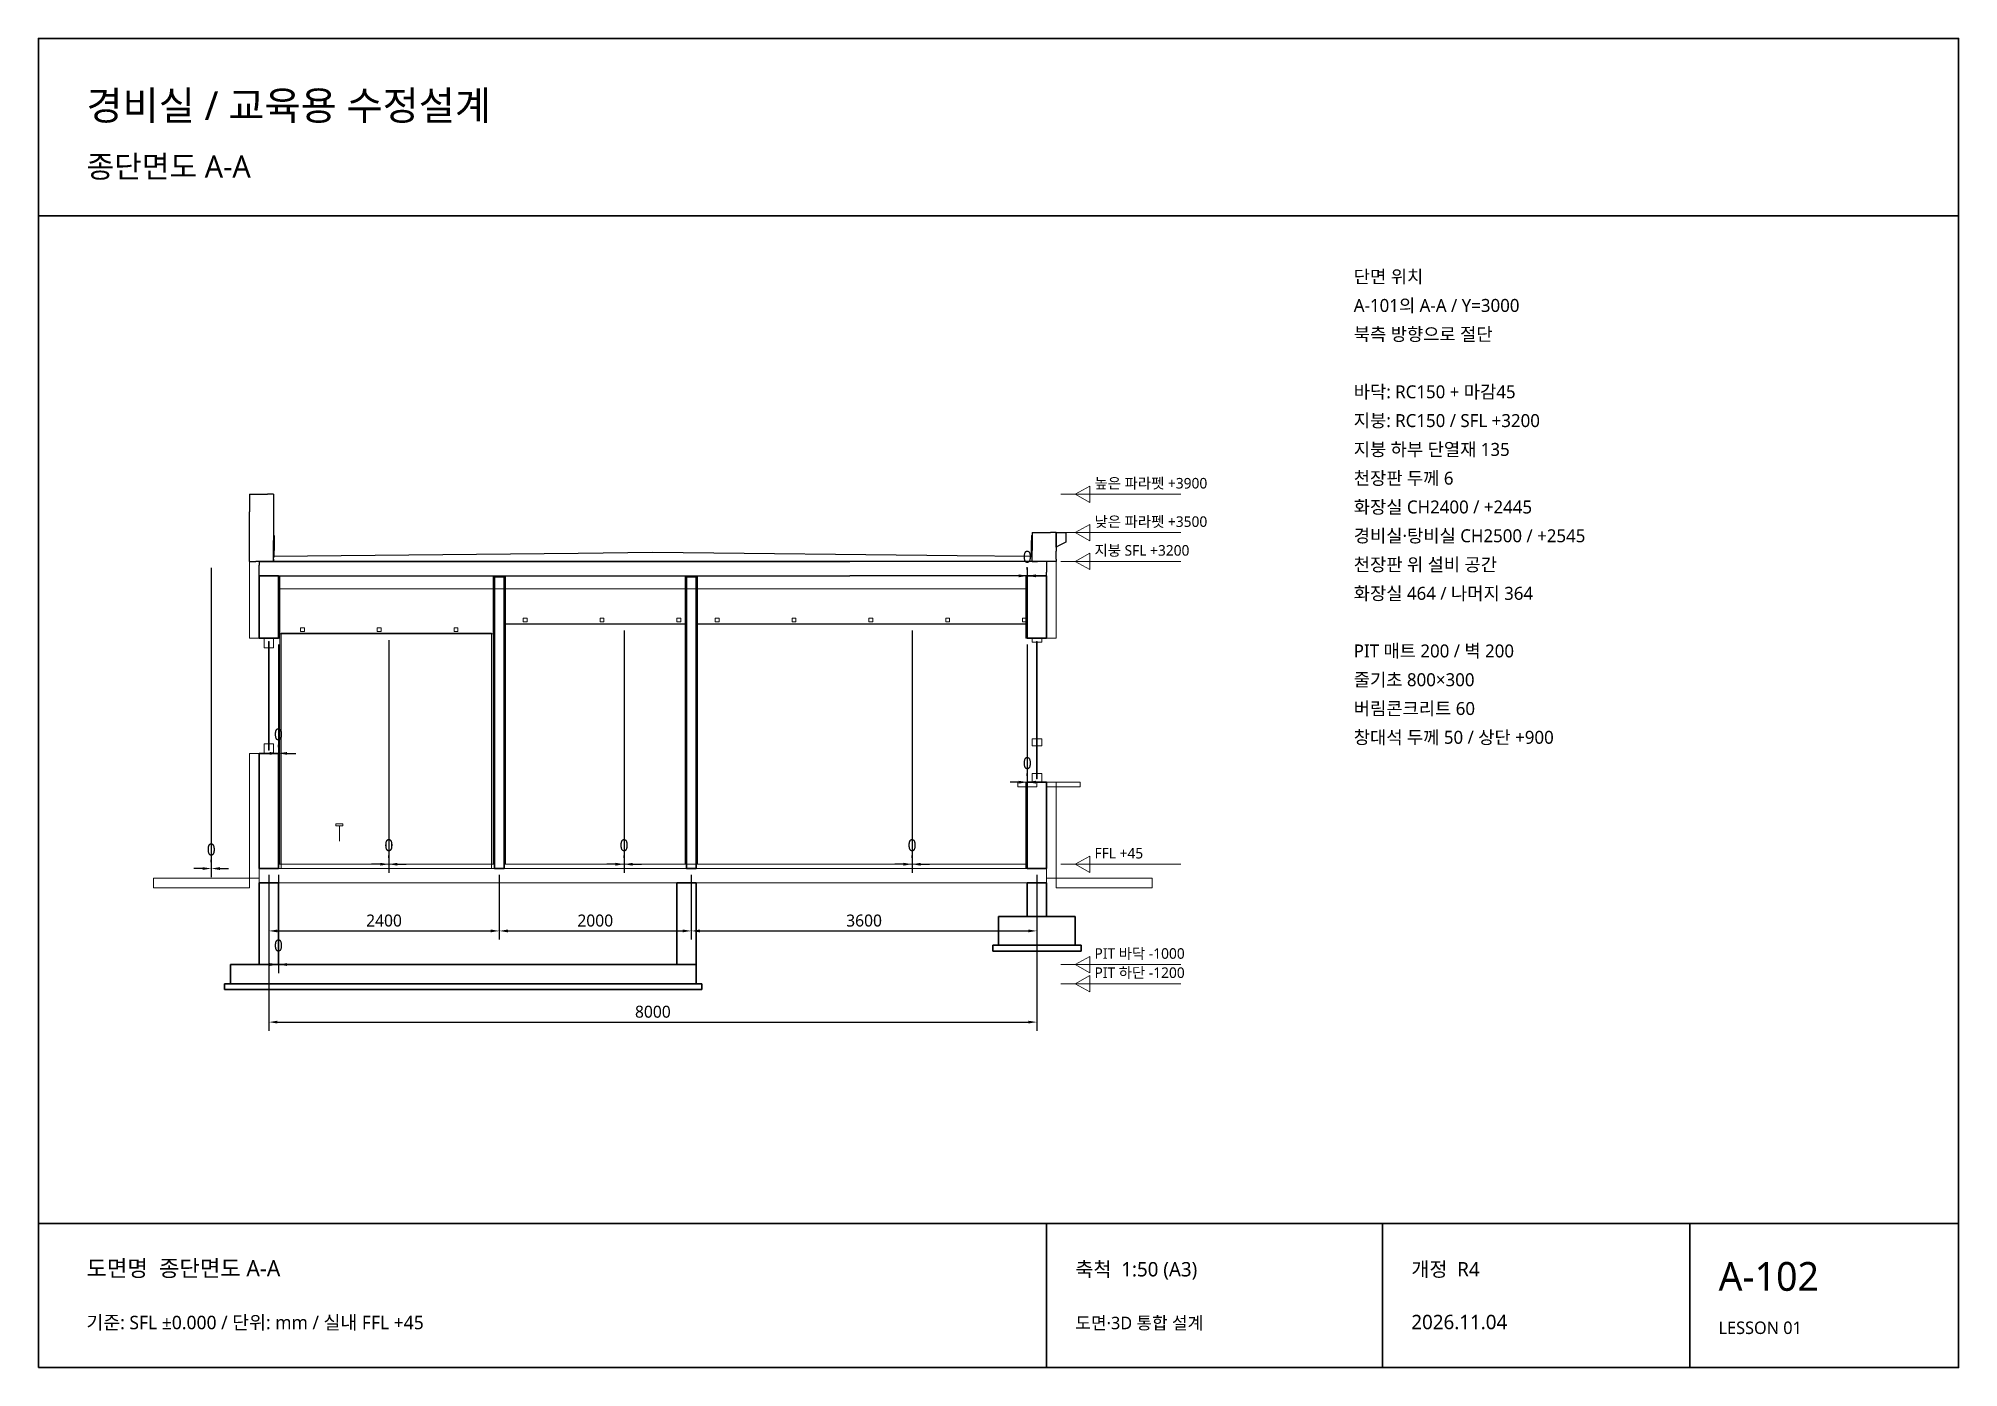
# Model space of a CAD drawing. Header units: millimetres. Extents: x 500 to 20500, y 500 to 14350.
import ezdxf

# ---------------------------------------------------------------- set-up
doc = ezdxf.new("R2010")
doc.units = ezdxf.units.MM
for name, color, linetype, lineweight in [('A-CEILING', 8, 'Continuous', 18), ('A-FINISH', 8, 'Continuous', 13), ('A-FOUNDATION', 7, 'Continuous', 35), ('A-FRAME', 4, 'Continuous', 18), ('A-FURN', 3, 'Continuous', 13), ('A-ROOF', 7, 'Continuous', 25), ('A-WALL', 7, 'Continuous', 35), ('BORDER', 7, 'Continuous', 35), ('DIM', 8, 'Continuous', 13), ('TEXT', 7, 'Continuous', 18)]:
    doc.layers.add(name, color=color, linetype=linetype, lineweight=lineweight)
doc.styles.add('KOREAN', font='malgun.ttf')
doc.dimstyles.get("Standard").update_dxf_attribs({"dimtxt": 2.5, "dimasz": 2.5, "dimexe": 1.25, "dimexo": 0.625, "dimtad": 1, "dimcen": 2.5, "dimazin": 3, "dimtfac": 1, "dimtmove": 0, "dimatfit": 3})

msp = doc.modelspace()

# ---------------------------------------------------------------- linework, layer by layer
at = {"layer": 'A-CEILING'}
for p, q in [((3230, 8209), (3252.793, 8209)), ((3230, 8209), (3230, 8191.793)), ((3270, 8209), (3252.793, 8209)), ((3270, 8209), (3270, 8186.207)), ((4030, 8209), (4052.793, 8209)), ((4030, 8209), (4030, 8191.793)), ((4070, 8209), (4052.793, 8209)), ((4070, 8209), (4070, 8186.207)), ((4830, 8209), (4852.793, 8209)), ((4830, 8209), (4830, 8191.793)), ((4870, 8209), (4852.793, 8209)), ((4870, 8209), (4870, 8186.207)), ((5350, 8251), (6437.193, 8251)), ((5350, 8251), (5350, 8248.433)), ((5350, 8245), (5350, 8248.433)), ((5350, 8245), (6437.193, 8245)), ((5550, 8309), (5572.888, 8309)), ((5550, 8309), (5550, 8291.888)), ((5550, 8269), (5550, 8291.888)), ((5550, 8269), (5572.888, 8269)), ((5590, 8309), (5572.888, 8309)), ((5590, 8269), (5572.888, 8269)), ((5590, 8309), (5590, 8286.112)), ((5590, 8269), (5590, 8286.112)), ((6350, 8309), (6372.888, 8309)), ((6350, 8309), (6350, 8291.888)), ((6350, 8269), (6350, 8291.888)), ((6350, 8269), (6372.888, 8269)), ((6390, 8309), (6372.888, 8309)), ((6390, 8269), (6372.888, 8269)), ((6390, 8309), (6390, 8286.112)), ((6390, 8269), (6390, 8286.112)), ((7250, 8251), (6437.193, 8251)), ((7250, 8245), (6437.193, 8245)), ((7150, 8309), (7172.888, 8309)), ((7150, 8309), (7150, 8291.888)), ((7150, 8269), (7150, 8291.888)), ((7150, 8269), (7172.888, 8269)), ((7190, 8309), (7172.888, 8309)), ((7190, 8269), (7172.888, 8269)), ((7190, 8309), (7190, 8286.112)), ((7190, 8269), (7190, 8286.112)), ((7250, 8251), (7250, 8247.567)), ((7250, 8245), (7250, 8247.567)), ((7350, 8251), (10029.685, 8251)), ((7350, 8251), (7350, 8249.681)), ((7350, 8245), (7350, 8249.681)), ((7350, 8245), (10029.685, 8245)), ((7550, 8309), (7581.204, 8309)), ((7550, 8309), (7550, 8300.204)), ((7550, 8269), (7550, 8300.204)), ((7550, 8269), (7581.204, 8269)), ((7590, 8309), (7581.204, 8309)), ((7590, 8269), (7581.204, 8269)), ((7590, 8309), (7590, 8277.796)), ((7590, 8269), (7590, 8277.796)), ((8350, 8309), (8381.205, 8309)), ((8350, 8309), (8350, 8300.204)), ((8350, 8269), (8350, 8300.204)), ((8350, 8269), (8381.205, 8269)), ((8390, 8309), (8381.205, 8309)), ((8390, 8269), (8381.205, 8269)), ((8390, 8309), (8390, 8277.796)), ((8390, 8269), (8390, 8277.796)), ((9150, 8309), (9181.204, 8309)), ((9150, 8309), (9150, 8300.204)), ((9150, 8269), (9150, 8300.204)), ((9150, 8269), (9181.204, 8269)), ((9190, 8309), (9181.204, 8309)), ((9190, 8269), (9181.204, 8269)), ((9190, 8309), (9190, 8277.796)), ((9190, 8269), (9190, 8277.796)), ((9950, 8309), (9981.205, 8309)), ((9950, 8309), (9950, 8300.204)), ((9950, 8269), (9950, 8300.204)), ((9950, 8269), (9981.205, 8269)), ((9990, 8309), (9981.205, 8309)), ((9990, 8269), (9981.205, 8269)), ((9990, 8309), (9990, 8277.796)), ((9990, 8269), (9990, 8277.796)), ((10785, 8251), (10029.685, 8251)), ((10785, 8245), (10029.685, 8245)), ((10750, 8309), (10781.204, 8309)), ((10750, 8309), (10750, 8300.204)), ((10750, 8269), (10750, 8300.204)), ((10750, 8269), (10781.204, 8269)), ((10790, 8309), (10781.204, 8309)), ((10790, 8269), (10781.204, 8269)), ((10785, 8251), (10785, 8246.319)), ((10785, 8245), (10785, 8246.319)), ((10790, 8309), (10790, 8277.796)), ((10790, 8269), (10790, 8277.796)), ((3030, 8151), (4277.933, 8151)), ((3030, 8151), (3030, 8148.419)), ((3030, 8145), (3030, 8148.419)), ((3030, 8145), (4277.933, 8145)), ((3230, 8169), (3230, 8191.793)), ((3230, 8169), (3252.793, 8169)), ((3270, 8169), (3252.793, 8169)), ((3270, 8169), (3270, 8186.207)), ((4030, 8169), (4030, 8191.793)), ((4030, 8169), (4052.793, 8169)), ((4070, 8169), (4052.793, 8169)), ((4070, 8169), (4070, 8186.207)), ((5220, 8151), (4277.933, 8151)), ((5220, 8145), (4277.933, 8145)), ((4830, 8169), (4830, 8191.793)), ((4830, 8169), (4852.793, 8169)), ((4870, 8169), (4852.793, 8169)), ((4870, 8169), (4870, 8186.207)), ((5220, 8151), (5220, 8147.581)), ((5220, 8145), (5220, 8147.581))]:
    msp.add_line(p, q, dxfattribs=at)
at = {"layer": 'A-FINISH'}
for p, q in [((2700, 8900), (2727.778, 8900)), ((2700, 8900), (2700, 8322.222)), ((2800, 8900), (2727.778, 8900)), ((2800, 8900), (2800, 8677.778)), ((11000, 8900), (11091.667, 8900)), ((11000, 8900), (11000, 8833.333)), ((11000, 8100), (11000, 8833.333)), ((11100, 8900), (11091.667, 8900)), ((11100, 8900), (11100, 8166.667)), ((2800, 8100), (2800, 8677.778)), ((3000, 8750), (9066.667, 8750)), ((3000, 8750), (3000, 8720)), ((3000, 8750), (3004.167, 8750)), ((3000, 8750), (3000, 8280.556)), ((3000, 8615), (3000, 8720)), ((3000, 8615), (9066.667, 8615)), ((3015, 8750), (3004.167, 8750)), ((3015, 8750), (3015, 8569.444)), ((5235, 8740), (5246.505, 8740)), ((5235, 8740), (5235, 6442.864)), ((5250, 8740), (5246.505, 8740)), ((5250, 8740), (5250, 8042.136)), ((5350, 8740), (5361.505, 8740)), ((5350, 8740), (5350, 6442.864)), ((5365, 8740), (5361.505, 8740)), ((5365, 8740), (5365, 8042.136)), ((7235, 8740), (7246.909, 8740)), ((7235, 8740), (7235, 6362.06)), ((7250, 8740), (7246.909, 8740)), ((7250, 8740), (7250, 8122.94)), ((7350, 8740), (7361.91, 8740)), ((7350, 8740), (7350, 6362.06)), ((7365, 8740), (7361.91, 8740)), ((7365, 8740), (7365, 8122.94)), ((10800, 8750), (9066.667, 8750)), ((10800, 8615), (9066.667, 8615)), ((10785, 8750), (10798.75, 8750)), ((10785, 8750), (10785, 8695.833)), ((10785, 8100), (10785, 8695.833)), ((10800, 8750), (10798.75, 8750)), ((10800, 8750), (10800, 8645)), ((10800, 8750), (10800, 8154.167)), ((10800, 8615), (10800, 8645)), ((3015, 8100), (3015, 8569.444)), ((2700, 8100), (2700, 8322.222)), ((3000, 8100), (3000, 8280.556)), ((2700, 8100), (2727.778, 8100)), ((2800, 8100), (2727.778, 8100)), ((3000, 8100), (3004.167, 8100)), ((3015, 8100), (3004.167, 8100)), ((3015, 8145), (3023.547, 8145)), ((3015, 8145), (3015, 7112.598)), ((3030, 8145), (3023.547, 8145)), ((3030, 8145), (3030, 6777.402)), ((5220, 8145), (5226.429, 8145)), ((5220, 8145), (5220, 6259.286)), ((5250, 8145), (5226.429, 8145)), ((5250, 8145), (5250, 7630.714)), ((5250, 5745), (5250, 8042.136)), ((5365, 5745), (5365, 8042.136)), ((7250, 5745), (7250, 8122.94)), ((7365, 5745), (7365, 8122.94)), ((10785, 8100), (10798.75, 8100)), ((10800, 8100), (10798.75, 8100)), ((10800, 8100), (10800, 8154.167)), ((11000, 8100), (11091.667, 8100)), ((11100, 8100), (11091.667, 8100)), ((11100, 8100), (11100, 8166.667)), ((5250, 5745), (5250, 7630.714)), ((3015, 5745), (3015, 7112.598)), ((2700, 6900), (2727.778, 6900)), ((2700, 6900), (2700, 5961.111)), ((2800, 6900), (2727.778, 6900)), ((2800, 6900), (2800, 6538.889)), ((3000, 6900), (3004.167, 6900)), ((3000, 6900), (3000, 6065.833)), ((3015, 6900), (3004.167, 6900)), ((3015, 6900), (3015, 6579.167)), ((3030, 5745), (3030, 6777.402)), ((10700, 6600), (10883.334, 6600)), ((10700, 6600), (10700, 6595.833)), ((10785, 6600), (10798.75, 6600)), ((10785, 6600), (10785, 6528.75)), ((10800, 6600), (10798.75, 6600)), ((10800, 6600), (10800, 5816.25)), ((10900, 6600), (10883.334, 6600)), ((10900, 6600), (10900, 6554.167)), ((11000, 6600), (11091.667, 6600)), ((11000, 6600), (11000, 6516.667)), ((11000, 6600), (11320.833, 6600)), ((11000, 6600), (11000, 6595.833)), ((11100, 6600), (11091.667, 6600)), ((11100, 6600), (11100, 5683.333)), ((11350, 6600), (11320.833, 6600)), ((11350, 6600), (11350, 6554.167)), ((2800, 5600), (2800, 6538.889)), ((3015, 5745), (3015, 6579.167)), ((5235, 5745), (5235, 6442.864)), ((5350, 5745), (5350, 6442.864)), ((10700, 6550), (10700, 6595.833)), ((10700, 6550), (10883.334, 6550)), ((10785, 5745), (10785, 6528.75)), ((10900, 6550), (10883.334, 6550)), ((10900, 6550), (10900, 6554.167)), ((11000, 6550), (11000, 6595.833)), ((11000, 6550), (11320.833, 6550)), ((11000, 5600), (11000, 6516.667)), ((11350, 6550), (11320.833, 6550)), ((11350, 6550), (11350, 6554.167)), ((5220, 5745), (5220, 6259.286)), ((7235, 5745), (7235, 6362.06)), ((7350, 5745), (7350, 6362.06)), ((3000, 5745), (3000, 6065.833)), ((2700, 5600), (2700, 5961.111)), ((10800, 5745), (10800, 5816.25)), ((1700, 5600), (2488.462, 5600)), ((1700, 5600), (1700, 5566.129)), ((2700, 5600), (2488.462, 5600)), ((2700, 5600), (2727.778, 5600)), ((2700, 5600), (2700, 5526.19)), ((2800, 5600), (2727.778, 5600)), ((2800, 5700), (2961.972, 5700)), ((2800, 5700), (2800, 5662.5)), ((2800, 5550), (2800, 5662.5)), ((2961.972, 5700), (5387.324, 5700)), ((3000, 5745), (3004.167, 5745)), ((3015, 5745), (3004.167, 5745)), ((3015, 5745), (3023.547, 5745)), ((3030, 5745), (3023.547, 5745)), ((3030, 5745), (3418.235, 5745)), ((3030, 5745), (3030, 5715.882)), ((3030, 5700), (3030, 5715.882)), ((3030, 5700), (3418.235, 5700)), ((3972.067, 5745), (3418.235, 5745)), ((3972.067, 5700), (3418.235, 5700)), ((5220, 5745), (3972.067, 5745)), ((5220, 5700), (3972.067, 5700)), ((5220, 5745), (5220, 5719.358)), ((5220, 5745), (5226.429, 5745)), ((5220, 5700), (5220, 5719.358)), ((5250, 5745), (5226.429, 5745)), ((5235, 5745), (5246.505, 5745)), ((5250, 5745), (5246.505, 5745)), ((5350, 5745), (8459.945, 5745)), ((5350, 5745), (5350, 5725.749)), ((5350, 5745), (5361.505, 5745)), ((5350, 5700), (5350, 5725.749)), ((5350, 5700), (8459.945, 5700)), ((5365, 5745), (5361.505, 5745)), ((5387.324, 5700), (5809.859, 5700)), ((7351.485, 5700), (5809.859, 5700)), ((7235, 5745), (7246.909, 5745)), ((7250, 5745), (7246.909, 5745)), ((7350, 5745), (7361.91, 5745)), ((8950, 5700), (7351.485, 5700)), ((7365, 5745), (7361.91, 5745)), ((9076.471, 5745), (8459.945, 5745)), ((9076.471, 5700), (8459.945, 5700)), ((11000, 5700), (8950, 5700)), ((10785, 5745), (9076.471, 5745)), ((10785, 5700), (9076.471, 5700)), ((10785, 5745), (10785, 5709.895)), ((10785, 5745), (10798.75, 5745)), ((10785, 5700), (10785, 5709.895)), ((10800, 5745), (10798.75, 5745)), ((11000, 5700), (11000, 5587.5)), ((11000, 5600), (11091.667, 5600)), ((11100, 5600), (11091.667, 5600)), ((11100, 5600), (11100, 5683.333)), ((11100, 5600), (11311.539, 5600)), ((11100, 5600), (11100, 5573.81)), ((11311.539, 5600), (12100, 5600)), ((12100, 5600), (12100, 5533.871)), ((1700, 5500), (1700, 5566.129)), ((2488.462, 5500), (1700, 5500)), ((2700, 5500), (2488.462, 5500)), ((2700, 5500), (2700, 5526.19)), ((2800, 5550), (2961.972, 5550)), ((2961.972, 5550), (5387.324, 5550)), ((5387.324, 5550), (5809.859, 5550)), ((7351.485, 5550), (5809.859, 5550)), ((8950, 5550), (7351.485, 5550)), ((11000, 5550), (8950, 5550)), ((11000, 5550), (11000, 5587.5)), ((11100, 5500), (11100, 5573.81)), ((11100, 5500), (11311.539, 5500)), ((12100, 5500), (11311.539, 5500)), ((12100, 5500), (12100, 5533.871))]:
    msp.add_line(p, q, dxfattribs=at)
at = {"layer": 'A-FOUNDATION'}
for p, q in [((2800, 5550), (2911.111, 5550)), ((2800, 5550), (2800, 5172.222)), ((3000, 5550), (2911.111, 5550)), ((3000, 5550), (3000, 5077.778)), ((7150, 5550), (7261.111, 5550)), ((7150, 5550), (7150, 5172.222)), ((7350, 5550), (7261.111, 5550)), ((7350, 5550), (7350, 5077.778)), ((10800, 5550), (10947.368, 5550)), ((10800, 5550), (10800, 5457.895)), ((10800, 5200), (10800, 5457.895)), ((11000, 5550), (10947.368, 5550)), ((11000, 5550), (11000, 5292.105)), ((10500, 5200), (11026.316, 5200)), ((10500, 5200), (10500, 5097.368)), ((10800, 5200), (10947.368, 5200)), ((11000, 5200), (10947.368, 5200)), ((11000, 5200), (11000, 5292.105)), ((11300, 5200), (11026.316, 5200)), ((11300, 5200), (11300, 5002.632)), ((2800, 4700), (2800, 5172.222)), ((3000, 4700), (3000, 5077.778)), ((7150, 4700), (7150, 5172.222)), ((7350, 4700), (7350, 5077.778)), ((10500, 4900), (10500, 5097.368)), ((11300, 4900), (11300, 5002.632)), ((10440, 4900), (11040.817, 4900)), ((10440, 4900), (10440, 4879.184)), ((10440, 4840), (10440, 4879.184)), ((10440, 4840), (11040.817, 4840)), ((10500, 4900), (11026.316, 4900)), ((11300, 4900), (11026.316, 4900)), ((11360, 4900), (11040.817, 4900)), ((11360, 4840), (11040.817, 4840)), ((11360, 4900), (11360, 4860.816)), ((11360, 4840), (11360, 4860.816)), ((2500, 4700), (4877.451, 4700)), ((2500, 4700), (2500, 4598.039)), ((2800, 4700), (2911.111, 4700)), ((3000, 4700), (2911.111, 4700)), ((7350, 4700), (4877.451, 4700)), ((7150, 4700), (7261.111, 4700)), ((7350, 4700), (7261.111, 4700)), ((7350, 4700), (7350, 4601.961)), ((7350, 4500), (7350, 4601.961)), ((2440, 4500), (4878.464, 4500)), ((2440, 4500), (2440, 4469.438)), ((2440, 4440), (2440, 4469.438)), ((2440, 4440), (4878.464, 4440)), ((2500, 4500), (2500, 4598.039)), ((2500, 4500), (4877.451, 4500)), ((7350, 4500), (4877.451, 4500)), ((7410, 4500), (4878.464, 4500)), ((7410, 4440), (4878.464, 4440)), ((7410, 4500), (7410, 4470.562)), ((7410, 4440), (7410, 4470.562))]:
    msp.add_line(p, q, dxfattribs=at)
at = {"layer": 'A-FRAME'}
for p, q in [((2850, 8100), (2850, 8018.75)), ((2850, 8100), (2877.778, 8100)), ((2850, 8000), (2850, 8018.75)), ((2850, 8000), (2903.846, 8000)), ((2950, 8100), (2877.778, 8100)), ((2897, 8065), (2898.554, 8065)), ((2897, 8065), (2897, 7227.711)), ((2903, 8065), (2898.554, 8065)), ((2903, 8065), (2903, 7772.289)), ((2950, 8000), (2903.846, 8000)), ((2950, 8100), (2950, 8018.75)), ((2950, 8018.75), (2950, 8000)), ((10850, 8100), (10850, 8096.61)), ((10850, 8100), (10941.666, 8100)), ((10850, 8096.61), (10850, 8093.442)), ((10850, 8093.442), (10850, 8093.22)), ((10850, 8060), (10850, 8093.22)), ((10850, 8060), (10864.036, 8060)), ((10950, 8060), (10864.036, 8060)), ((10897, 8065), (10902.575, 8065)), ((10897, 8065), (10897, 7963.734)), ((10903, 8065), (10902.575, 8065)), ((10903, 8065), (10903, 6736.266)), ((10950, 8100), (10941.666, 8100)), ((10950, 8100), (10950, 8096.61)), ((10950, 8096.61), (10950, 8093.442)), ((10950, 8093.442), (10950, 8093.22)), ((10950, 8093.22), (10950, 8060)), ((10897, 6635), (10897, 7963.734)), ((2903, 6935), (2903, 7772.289)), ((2897, 6935), (2897, 7227.711)), ((2850, 7000), (2850, 6931.25)), ((2850, 7000), (2896.154, 7000)), ((2950, 7000), (2896.154, 7000)), ((2950, 7000), (2950, 6931.25)), ((10850, 7050), (10850, 7045.088)), ((10850, 7050), (10935.963, 7050)), ((10850, 7045.088), (10850, 7043.672)), ((10850, 7043.672), (10850, 7043.526)), ((10850, 7043.526), (10850, 7040.819)), ((10850, 7040.819), (10850, 7039.817)), ((10850, 7039.817), (10850, 7031.012)), ((10850, 7031.012), (10850, 7029.631)), ((10850, 6980), (10850, 7029.631)), ((10950, 7050), (10935.963, 7050)), ((10950, 7050), (10950, 7045.088)), ((10950, 7045.088), (10950, 7043.672)), ((10950, 7043.672), (10950, 7043.526)), ((10950, 7043.526), (10950, 7040.819)), ((10950, 7040.819), (10950, 7039.817)), ((10950, 7039.817), (10950, 7031.012)), ((10950, 7031.012), (10950, 7029.631)), ((10950, 6980), (10950, 7029.631)), ((2850, 6900), (2850, 6931.25)), ((2850, 6900), (2922.222, 6900)), ((2897, 6935), (2898.554, 6935)), ((2903, 6935), (2898.554, 6935)), ((2950, 6900), (2922.222, 6900)), ((2950, 6931.25), (2950, 6900)), ((10850, 6980), (10873.566, 6980)), ((10950, 6980), (10873.566, 6980)), ((10850, 6690), (10850, 6685.338)), ((10850, 6690), (10926.434, 6690)), ((10850, 6600), (10850, 6685.338)), ((10850, 6600), (10858.333, 6600)), ((10950, 6600), (10858.333, 6600)), ((10897, 6635), (10902.575, 6635)), ((10903, 6635), (10902.575, 6635)), ((10903, 6635), (10903, 6736.266)), ((10950, 6690), (10926.434, 6690)), ((10950, 6690), (10950, 6685.338)), ((10950, 6685.338), (10950, 6600))]:
    msp.add_line(p, q, dxfattribs=at)
at = {"layer": 'A-FURN'}
for p, q in [((3599.591, 6165), (3608.608, 6165)), ((3599.591, 6165), (3599.591, 6151.579)), ((3599.591, 6145), (3599.591, 6151.579)), ((3599.591, 6145), (3608.608, 6145)), ((3608.608, 6165), (3622.032, 6165)), ((3608.608, 6145), (3622.032, 6145)), ((3622.032, 6165), (3647.968, 6165)), ((3647.968, 6145), (3622.032, 6145)), ((3635, 5985), (3635, 6145)), ((3661.392, 6165), (3647.968, 6165)), ((3661.392, 6145), (3647.968, 6145)), ((3670.409, 6165), (3661.392, 6165)), ((3670.409, 6145), (3661.392, 6145)), ((3670.409, 6165), (3670.409, 6158.421)), ((3670.409, 6145), (3670.409, 6158.421))]:
    msp.add_line(p, q, dxfattribs=at)
at = {"layer": 'A-ROOF'}
for p, q in [((2700, 9600), (2700, 9416.667)), ((2700, 9600), (2884.524, 9600)), ((2950, 9600), (2884.524, 9600)), ((2950, 9600), (2950, 9416.667)), ((2700, 9007.467), (2700, 9416.667)), ((2950, 9416.667), (2950, 9007.467)), ((10850, 9200), (10850, 9131.081)), ((10850, 9200), (11042.568, 9200)), ((11100, 9200), (11042.568, 9200)), ((11100, 9200), (11100, 9131.081)), ((11100, 9200), (11173.809, 9200)), ((11100, 9160.714), (11100, 9200)), ((11173.809, 9200), (11200, 9200)), ((11200, 9200), (11200, 9126.191)), ((2700, 8924.8), (2700, 9007.467)), ((2950, 9170), (2950, 9118.311)), ((2950, 9170), (2953.851, 9170)), ((2950, 9014.214), (2950, 9118.311)), ((2950, 8945), (2950, 9014.214)), ((2950, 8924.8), (2950, 9007.467)), ((2955, 9170), (2953.851, 9170)), ((2955, 9170), (2955, 9118.311)), ((2955, 9118.311), (2955, 9014.214)), ((2955, 8945), (2955, 9014.214)), ((10845, 9170), (10845, 9118.311)), ((10845, 9170), (10848.852, 9170)), ((10845, 9014.214), (10845, 9118.311)), ((10845, 8945), (10845, 9014.214)), ((10850, 9170), (10848.852, 9170)), ((10850, 9170), (10850, 9118.311)), ((10850, 9005.857), (10850, 9131.081)), ((10850, 9118.311), (10850, 9014.214)), ((10850, 8945), (10850, 9014.214)), ((10850, 8924.429), (10850, 9005.857)), ((11100, 9050), (11100, 9160.714)), ((11100, 9131.081), (11100, 9005.857)), ((11126.191, 9063.095), (11100, 9050)), ((11100, 8924.429), (11100, 9005.857)), ((11200, 9100), (11126.191, 9063.095)), ((11200, 9126.191), (11200, 9100)), ((2700, 8924.8), (2700, 8924.156)), ((2700, 8900), (2700, 8924.156)), ((2700, 8900), (2765.476, 8900)), ((2950, 8900), (2765.476, 8900)), ((2800, 8900), (8950, 8900)), ((2800, 8900), (2800, 8862.5)), ((2800, 8750), (2800, 8862.5)), ((6121.127, 8983.711), (2950, 8952)), ((2950, 8915.873), (2950, 8952)), ((2950, 8945), (2950.929, 8945)), ((2950, 8924.8), (2950, 8924.156)), ((2950, 8924.156), (2950, 8900)), ((2950, 8900), (2950, 8915.873)), ((6121.127, 8900), (2950, 8900)), ((2955, 8945), (2950.929, 8945)), ((6900, 8991.5), (6121.127, 8983.711)), ((6900, 8900), (6121.127, 8900)), ((10071.127, 8959.789), (6900, 8991.5)), ((10071.127, 8900), (6900, 8900)), ((11000, 8900), (8950, 8900)), ((10850, 8952), (10071.127, 8959.789)), ((10850, 8900), (10071.127, 8900)), ((10845, 8945), (10845.929, 8945)), ((10850, 8945), (10845.929, 8945)), ((10850, 8936.127), (10850, 8952)), ((10850, 8900), (10850, 8936.127)), ((10850, 8924.429), (10850, 8923.75)), ((10850, 8900), (10850, 8923.75)), ((10850, 8900), (10907.433, 8900)), ((11100, 8900), (10907.433, 8900)), ((11000, 8900), (11000, 8787.5)), ((11100, 8924.429), (11100, 8923.75)), ((11100, 8923.75), (11100, 8900)), ((2800, 8750), (8950, 8750)), ((11000, 8750), (8950, 8750)), ((11000, 8750), (11000, 8787.5))]:
    msp.add_line(p, q, dxfattribs=at)
at = {"layer": 'A-WALL'}
for p, q in [((2800, 8750), (2855.556, 8750)), ((2800, 8750), (2800, 8280.556)), ((3000, 8750), (2855.556, 8750)), ((3000, 8750), (3000, 8569.444)), ((5250, 8740), (5274.038, 8740)), ((5250, 8740), (5250, 6430.769)), ((5350, 8740), (5274.038, 8740)), ((5350, 8740), (5350, 8009.231)), ((7250, 8740), (7329.397, 8740)), ((7250, 8740), (7250, 6326.331)), ((7350, 8740), (7329.397, 8740)), ((7350, 8740), (7350, 8113.668)), ((10800, 8750), (10983.333, 8750)), ((10800, 8750), (10800, 8695.833)), ((10800, 8100), (10800, 8695.833)), ((11000, 8750), (10983.333, 8750)), ((11000, 8750), (11000, 8154.167)), ((3000, 8100), (3000, 8569.444)), ((2800, 8100), (2800, 8280.556)), ((2800, 8100), (2855.556, 8100)), ((3000, 8100), (2855.556, 8100)), ((5350, 5700), (5350, 8009.231)), ((7350, 5700), (7350, 8113.668)), ((10800, 8100), (10983.333, 8100)), ((11000, 8100), (10983.333, 8100)), ((11000, 8100), (11000, 8154.167)), ((2800, 6900), (2855.556, 6900)), ((2800, 6900), (2800, 6033.333)), ((3000, 6900), (2855.556, 6900)), ((3000, 6900), (3000, 6566.667)), ((10800, 6600), (10983.333, 6600)), ((10800, 6600), (10800, 6525)), ((11000, 6600), (10983.333, 6600)), ((11000, 6600), (11000, 5775)), ((3000, 5700), (3000, 6566.667)), ((5250, 5700), (5250, 6430.769)), ((10800, 5700), (10800, 6525)), ((7250, 5700), (7250, 6326.331)), ((2800, 5700), (2800, 6033.333)), ((2800, 5700), (2855.556, 5700)), ((3000, 5700), (2855.556, 5700)), ((5250, 5700), (5274.038, 5700)), ((5350, 5700), (5274.038, 5700)), ((7250, 5700), (7329.397, 5700)), ((7350, 5700), (7329.397, 5700)), ((10800, 5700), (10983.333, 5700)), ((11000, 5700), (10983.333, 5700)), ((11000, 5700), (11000, 5775))]:
    msp.add_line(p, q, dxfattribs=at)
at = {"layer": 'BORDER'}
for p, q in [((500, 12500), (20500, 12500)), ((500, 2000), (20500, 2000)), ((11000, 500), (11000, 2000)), ((14500, 500), (14500, 2000)), ((17700, 500), (17700, 2000))]:
    msp.add_line(p, q, dxfattribs=at)
msp.add_lwpolyline([(500, 500), (20500, 500), (20500, 14350), (500, 14350)], close=True, dxfattribs=at)
at = {"layer": 'DIM'}
for p, q in [((11150, 9600), (12400, 9600)), ((11150, 9200), (12400, 9200)), ((11150, 8900), (12400, 8900)), ((11150, 5745), (12400, 5745)), ((11150, 4700), (12400, 4700)), ((11150, 4500), (12400, 4500))]:
    msp.add_line(p, q, dxfattribs=at)
for points in [[(11300, 9600), (11450, 9685), (11450, 9515)], [(11300, 9200), (11450, 9285), (11450, 9115)], [(11300, 8900), (11450, 8985), (11450, 8815)], [(11300, 5745), (11450, 5830), (11450, 5660)], [(11300, 4700), (11450, 4785), (11450, 4615)], [(11300, 4500), (11450, 4585), (11450, 4415)]]:
    msp.add_lwpolyline(points, close=True, dxfattribs=at)

# ---------------------------------------------------------------- texts
at = {"layer": 'TEXT', "style": 'KOREAN'}
for s, height, p in [('경비실 / 교육용 수정설계', 300, (1000, 13500)), ('종단면도 A-A', 230, (1000, 12900)), ('단면 위치', 135, (14200, 11800)), ('A-101의 A-A / Y=3000', 135, (14200, 11500)), ('북측 방향으로 절단', 135, (14200, 11200)), ('바닥: RC150 + 마감45', 135, (14200, 10600)), ('지붕: RC150 / SFL +3200', 135, (14200, 10300)), ('지붕 하부 단열재 135', 135, (14200, 10000)), ('천장판 두께 6', 135, (14200, 9700)), ('높은 파라펫 +3900', 110, (11500, 9660)), ('화장실 CH2400 / +2445', 135, (14200, 9400)), ('낮은 파라펫 +3500', 110, (11500, 9260)), ('경비실·탕비실 CH2500 / +2545', 135, (14200, 9100)), ('지붕 SFL +3200', 110, (11500, 8960)), ('천장판 위 설비 공간', 135, (14200, 8800)), ('화장실 464 / 나머지 364', 135, (14200, 8500)), ('PIT 매트 200 / 벽 200', 135, (14200, 7900)), ('줄기초 800×300', 135, (14200, 7600)), ('버림콘크리트 60', 135, (14200, 7300)), ('창대석 두께 50 / 상단 +900', 135, (14200, 7000)), ('FFL +45', 110, (11500, 5805)), ('PIT 바닥 -1000', 110, (11500, 4760)), ('PIT 하단 -1200', 110, (11500, 4560)), ('도면명  종단면도 A-A', 170, (1000, 1450)), ('축척  1:50 (A3)', 150, (11300, 1450)), ('개정  R4', 150, (14800, 1450)), ('A-102', 300, (18000, 1300)), ('기준: SFL ±0.000 / 단위: mm / 실내 FFL +45', 140, (1000, 900)), ('도면·3D 통합 설계', 130, (11300, 900)), ('2026.11.04', 150, (14800, 900)), ('LESSON 01', 130, (18000, 850))]:
    msp.add_text(s, height=height, dxfattribs=at).set_placement(p)

# ---------------------------------------------------------------- dimensions: what is measured, and where the dimension line sits
at = {"layer": 'DIM'}
for base, p1, p2 in [((13200, 8750), (10800, 8750), (10800, 8900)), ((1900, 5700), (2300, 5700), (2300, 8900)), ((6600, 5745), (6600, 5745), (6600, 8245)), ((9600, 5745), (9600, 5745), (9600, 8245)), ((2400, 6900), (3000, 6900), (3000, 8100)), ((4150, 5745), (4150, 5745), (4150, 8145)), ((11600, 6600), (10800, 6600), (10800, 8100)), ((2400, 4700), (3000, 4700), (3000, 5700)), ((2900, 5050), (2900, 5700), (5300, 5700)), ((2900, 4100), (2900, 5700), (10900, 5700)), ((5300, 5050), (5300, 5700), (7300, 5700)), ((7300, 5050), (7300, 5700), (10900, 5700))]:
    msp.add_linear_dim(base=base, p1=p1, p2=p2, dimstyle='Standard', override={"dimtxt": 125, "dimasz": 90, "dimexe": 90, "dimexo": 65, "dimgap": 45, "dimtad": 1, "dimdec": 0, "dimlfac": 1, "dimtxsty": 'KOREAN', "dimclrd": 8, "dimclre": 8, "dimclrt": 7}, dxfattribs=at).render()

doc.saveas('drawing.dxf')
